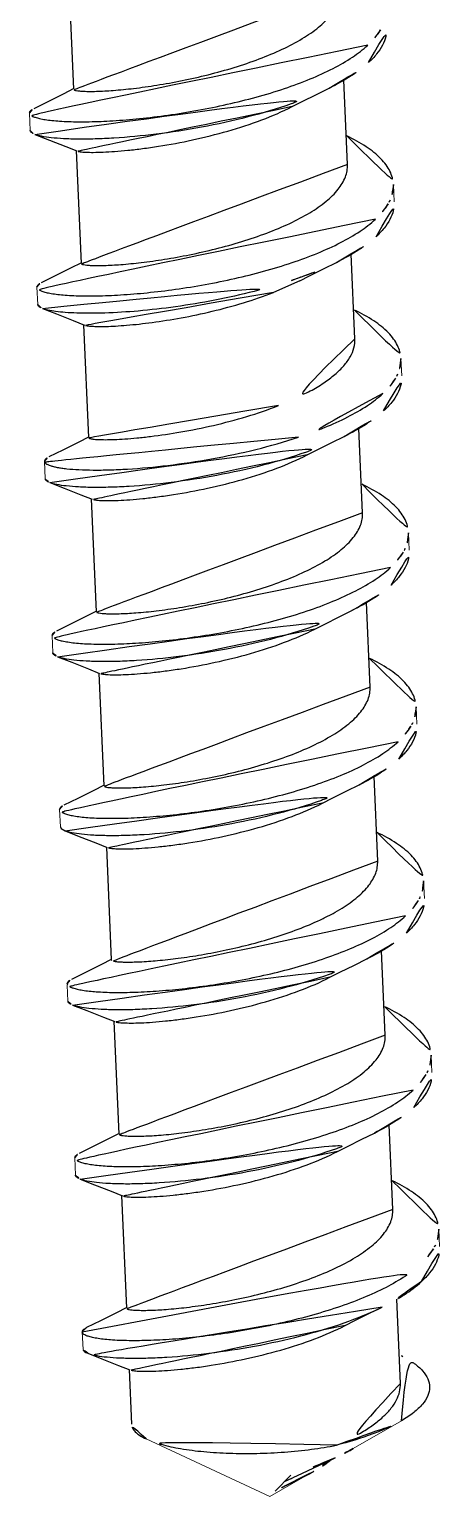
# Model space of a CAD drawing. Extents: x 16296660632 to 16296679688, y -37409620961 to -37409616551.
# Drawn here: x 16296678888.06 to 16296678892.61, y -37409618189.96 to -37409618173.69 of the extents above; entities that cross this region are included whole.
import ezdxf

# ---------------------------------------------------------------- set-up
doc = ezdxf.new("R2010")
doc.units = 0
doc.header["$LTSCALE"] = 10
doc.header["$MEASUREMENT"] = 0
doc.linetypes.add('ACAD_ISO02W100', pattern=[15, 12, -3])
doc.layers.get('0').update_dxf_attribs({"linetype": 'CONTINUOUS'})
doc.layers.add('虚线', color=8, linetype='ACAD_ISO02W100', lineweight=20)

msp = doc.modelspace()

# ---------------------------------------------------------------- linework, layer by layer
at = {"color": 7, "linetype": 'Continuous'}
for p, q in [((16296678888.49065, -37409618173.105522), (16296678888.544979, -37409618174.356003)), ((16296678891.584101, -37409618175.191132), (16296678891.5434, -37409618174.254547)), ((16296678888.46224, -37409618174.991043), (16296678888.584049, -37409618175.040047)), ((16296678888.574539, -37409618175.036217), (16296678888.62887, -37409618176.286697)), ((16296678891.66798, -37409618177.121834), (16296678891.627239, -37409618176.184029)), ((16296678891.054979, -37409618176.478973), (16296678890.76363, -37409618176.608772)), ((16296678888.542431, -37409618176.920258), (16296678888.667931, -37409618176.970734)), ((16296678888.658421, -37409618176.966911), (16296678888.712749, -37409618178.217392)), ((16296678891.751869, -37409618179.052521), (16296678891.71117, -37409618178.115852)), ((16296678888.62631, -37409618178.850952), (16296678888.75182, -37409618178.901428)), ((16296678888.7423, -37409618178.897614), (16296678888.796631, -37409618180.148087)), ((16296678891.835751, -37409618180.983208), (16296678891.795059, -37409618180.046753)), ((16296678888.710199, -37409618180.781647), (16296678888.835699, -37409618180.832123)), ((16296678888.826191, -37409618180.828293), (16296678888.88052, -37409618182.078781)), ((16296678891.91963, -37409618182.913902), (16296678891.87891, -37409618181.976624)), ((16296678888.39986, -37409618182.534882), (16296678888.408291, -37409618182.552643)), ((16296678888.408291, -37409618182.552643), (16296678888.452089, -37409618182.578339)), ((16296678888.794081, -37409618182.712341), (16296678888.91959, -37409618182.762817)), ((16296678888.91007, -37409618182.758987), (16296678888.964399, -37409618184.009468)), ((16296678888.97043, -37409618184.016068), (16296678888.964399, -37409618184.009468)), ((16296678892.003519, -37409618184.844597), (16296678891.96282, -37409618183.907928)), ((16296678888.483789, -37409618184.290268), (16296678888.475361, -37409618184.272507)), ((16296678888.87797, -37409618184.643028), (16296678889.003469, -37409618184.693497)), ((16296678888.993959, -37409618184.689682), (16296678889.04829, -37409618185.940163)), ((16296678892.0874, -37409618186.775291), (16296678892.046721, -37409618185.838837)), ((16296678888.961849, -37409618186.573723), (16296678889.087351, -37409618186.624199)), ((16296678889.077841, -37409618186.620377), (16296678889.13217, -37409618187.870857)), ((16296678892.171289, -37409618188.705994), (16296678892.13061, -37409618187.769753)), ((16296678889.04574, -37409618188.504417), (16296678889.17124, -37409618188.554893)), ((16296678889.16173, -37409618188.551071), (16296678889.18796, -37409618189.154846)), ((16296678891.27384, -37409618189.611076), (16296678891.44664, -37409618189.530693)), ((16296678890.989599, -37409618189.745178), (16296678891.07865, -37409618189.702698)), ((16296678891.07865, -37409618189.702698), (16296678891.27384, -37409618189.611076)), ((16296678891.211559, -37409618189.678757), (16296678891.204321, -37409618189.682922)), ((16296678890.782181, -37409618189.900772), (16296678890.956671, -37409618189.722687)), ((16296678890.96372, -37409618189.757683), (16296678890.882271, -37409618189.797318)), ((16296678890.96372, -37409618189.757683), (16296678890.989599, -37409618189.745178))]:
    msp.add_line(p, q, dxfattribs=at)
for points in [[(16296678888.54314, -37409618174.352371), (16296678888.436899, -37409618174.40625), (16296678888.259371, -37409618174.494858), (16296678888.1042, -37409618174.571228)], [(16296678890.97109, -37409618174.548286), (16296678891.080391, -37409618174.492882), (16296678891.24188, -37409618174.412323), (16296678891.38047, -37409618174.344139)], [(16296678888.116529, -37409618174.85556), (16296678888.279921, -37409618174.919029), (16296678888.46224, -37409618174.991043)], [(16296678888.62702, -37409618176.283073), (16296678888.520781, -37409618176.336937), (16296678888.34326, -37409618176.425552), (16296678888.18808, -37409618176.501923)], [(16296678891.054979, -37409618176.478973), (16296678891.16427, -37409618176.423576), (16296678891.325769, -37409618176.343018), (16296678891.46435, -37409618176.274834)], [(16296678888.200439, -37409618176.786263), (16296678888.357969, -37409618176.847443), (16296678888.542431, -37409618176.920258)], [(16296678888.710911, -37409618178.21376), (16296678888.60466, -37409618178.267639), (16296678888.427139, -37409618178.356247), (16296678888.271971, -37409618178.43261)], [(16296678891.138861, -37409618178.409668), (16296678891.248159, -37409618178.354263), (16296678891.409651, -37409618178.273712), (16296678891.548241, -37409618178.205521)], [(16296678888.284321, -37409618178.716957), (16296678888.441851, -37409618178.778137), (16296678888.62631, -37409618178.850952)], [(16296678888.79479, -37409618180.144447), (16296678888.688551, -37409618180.198334), (16296678888.51103, -37409618180.286926), (16296678888.35585, -37409618180.363297)], [(16296678891.22275, -37409618180.340363), (16296678891.332041, -37409618180.284958), (16296678891.49354, -37409618180.204407), (16296678891.63212, -37409618180.136223)], [(16296678888.36821, -37409618180.647636), (16296678888.52574, -37409618180.708832), (16296678888.710199, -37409618180.781647)], [(16296678891.306629, -37409618182.271057), (16296678891.41593, -37409618182.215652), (16296678891.577419, -37409618182.135094), (16296678891.716009, -37409618182.06691)], [(16296678888.878679, -37409618182.07515), (16296678888.77243, -37409618182.129028), (16296678888.59491, -37409618182.217628), (16296678888.439739, -37409618182.293999)], [(16296678888.452089, -37409618182.578339), (16296678888.609619, -37409618182.639519), (16296678888.794081, -37409618182.712341)], [(16296678888.962561, -37409618184.005836), (16296678888.856319, -37409618184.059723), (16296678888.678801, -37409618184.148323), (16296678888.523621, -37409618184.224693)], [(16296678891.39052, -37409618184.201752), (16296678891.499809, -37409618184.146347), (16296678891.661301, -37409618184.065788), (16296678891.799891, -37409618183.997597)], [(16296678888.53598, -37409618184.509033), (16296678888.693501, -37409618184.570213), (16296678888.87797, -37409618184.643028)], [(16296678889.04645, -37409618185.936531), (16296678888.940201, -37409618185.99041), (16296678888.76268, -37409618186.079018), (16296678888.60751, -37409618186.155388)], [(16296678891.4744, -37409618186.132446), (16296678891.5837, -37409618186.077042), (16296678891.74519, -37409618185.996483), (16296678891.88378, -37409618185.928299)], [(16296678888.61986, -37409618186.439728), (16296678888.77739, -37409618186.500908), (16296678888.961849, -37409618186.573723)], [(16296678889.130329, -37409618187.867233), (16296678889.02409, -37409618187.921097), (16296678888.846569, -37409618188.009712), (16296678888.691389, -37409618188.086082)], [(16296678891.558281, -37409618188.063133), (16296678891.66758, -37409618188.007736), (16296678891.829069, -37409618187.927177), (16296678891.967661, -37409618187.858994)], [(16296678888.703739, -37409618188.370422), (16296678888.861271, -37409618188.431602), (16296678889.04574, -37409618188.504417)]]:
    msp.add_lwpolyline(points, dxfattribs=at)
msp.add_arc((16296678891.25102, -37409618190.31295), 2.130513, 63.614215, 64.7460272, dxfattribs=at)
for points, knots in [([(16296678891.50021, -37409618173.260437), (16296678891.5012, -37409618173.283234), (16296678891.498171, -37409618173.330048), (16296678891.47146, -37409618173.426163), (16296678891.39694, -37409618173.546562), (16296678891.25979, -37409618173.678322), (16296678891.077221, -37409618173.803093), (16296678890.855391, -37409618173.918999), (16296678890.60227, -37409618174.024261), (16296678890.327299, -37409618174.117126), (16296678890.040911, -37409618174.196297), (16296678889.754089, -37409618174.260986), (16296678889.477871, -37409618174.310982), (16296678889.22291, -37409618174.346657), (16296678888.99906, -37409618174.368927), (16296678888.83596, -37409618174.378258), (16296678888.727489, -37409618174.379822), (16296678888.66464, -37409618174.378708), (16296678888.61483, -37409618174.37558), (16296678888.58214, -37409618174.37162), (16296678888.56255, -37409618174.367119), (16296678888.552641, -37409618174.363808), (16296678888.545151, -37409618174.359512), (16296678888.544991, -37409618174.356003)], [0, 0, 0, 0, 0.020473379, 0.041728798, 0.088965914, 0.145235111, 0.211407373, 0.286735407, 0.369456346, 0.45715445, 0.547003048, 0.635953711, 0.72089852, 0.798816075, 0.866904958, 0.922705167, 0.945348959, 0.964216136, 0.979137713, 0.990017197, 0.993933035, 0.996848199, 1, 1, 1, 1]), ([(16296678891.81823, -37409618174.060173), (16296678891.850361, -37409618174.030502), (16296678891.907631, -37409618173.970703), (16296678891.973761, -37409618173.873047), (16296678892.01298, -37409618173.773468), (16296678892.020029, -37409618173.705498), (16296678892.0186, -37409618173.672997)], [0, 0, 0, 0, 0.292041526, 0.550741374, 0.78281625, 1, 1, 1, 1]), ([(16296678891.9515, -37409618173.696564), (16296678891.9429, -37409618173.711311), (16296678891.902531, -37409618173.773514), (16296678891.8517, -37409618173.828438), (16296678891.809839, -37409618173.867104)], [0, 0, 0, 0, 0.230554103, 1, 1, 1, 1]), ([(16296678891.809839, -37409618173.867104), (16296678891.75721, -37409618173.915733), (16296678891.633301, -37409618174.009422), (16296678891.41803, -37409618174.132736), (16296678891.1649, -37409618174.24762), (16296678890.77606, -37409618174.390793), (16296678890.249689, -37409618174.53273), (16296678889.709471, -37409618174.630302), (16296678889.28507, -37409618174.68187), (16296678888.99334, -37409618174.706001), (16296678888.730749, -37409618174.717079), (16296678888.533541, -37409618174.716454), (16296678888.395941, -37409618174.709793), (16296678888.309481, -37409618174.702621), (16296678888.23497, -37409618174.693199), (16296678888.17334, -37409618174.682091), (16296678888.123699, -37409618174.668762), (16296678888.084181, -37409618174.653717), (16296678888.05662, -37409618174.633781), (16296678888.05595, -37409618174.61908)], [0, 0, 0, 0, 0.054597863, 0.117772364, 0.188714815, 0.266126351, 0.433268236, 0.603274144, 0.683953964, 0.758925557, 0.826238258, 0.884142891, 0.909099898, 0.931175109, 0.95025002, 0.966227437, 0.979060216, 0.988785799, 1, 1, 1, 1]), ([(16296678891.38047, -37409618174.344139), (16296678891.46497, -37409618174.30278), (16296678891.6182, -37409618174.218887), (16296678891.75926, -37409618174.114662), (16296678891.81823, -37409618174.060173)], [0, 0, 0, 0, 0.539521217, 1, 1, 1, 1]), ([(16296678888.116541, -37409618174.85556), (16296678888.140751, -37409618174.864899), (16296678888.20108, -37409618174.879913), (16296678888.30727, -37409618174.895363), (16296678888.442739, -37409618174.905807), (16296678888.605141, -37409618174.910347), (16296678888.79184, -37409618174.908119), (16296678889.08025, -37409618174.894699), (16296678889.475639, -37409618174.857033), (16296678889.971821, -37409618174.780487), (16296678890.47353, -37409618174.670753), (16296678890.947371, -37409618174.530121), (16296678891.244419, -37409618174.410728), (16296678891.38047, -37409618174.344139)], [0, 0, 0, 0, 0.023274835, 0.055459237, 0.096230148, 0.145031457, 0.201128559, 0.263646902, 0.403927526, 0.557104088, 0.713663413, 0.864151134, 1, 1, 1, 1]), ([(16296678888.05595, -37409618174.61908), (16296678888.055759, -37409618174.615059), (16296678888.05813, -37409618174.605911), (16296678888.06815, -37409618174.593781), (16296678888.0839, -37409618174.581871), (16296678888.09683, -37409618174.574829), (16296678888.1042, -37409618174.571228)], [0, 0, 0, 0, 0.169903477, 0.38015767, 0.653504715, 1, 1, 1, 1]), ([(16296678890.97109, -37409618174.548279), (16296678890.86212, -37409618174.603951), (16296678890.62731, -37409618174.7043), (16296678890.256689, -37409618174.824471), (16296678889.872761, -37409618174.919762), (16296678889.555849, -37409618174.978958), (16296678889.31599, -37409618175.01355), (16296678889.153919, -37409618175.032478), (16296678889.00771, -37409618175.045486), (16296678888.879919, -37409618175.053062), (16296678888.772779, -37409618175.055847), (16296678888.688231, -37409618175.054443), (16296678888.632521, -37409618175.050453), (16296678888.60051, -37409618175.045082), (16296678888.58873, -37409618175.041939), (16296678888.584061, -37409618175.040039)], [0, 0, 0, 0, 0.149149321, 0.310484672, 0.474509807, 0.630988682, 0.703233264, 0.769884543, 0.829849333, 0.882139273, 0.925907836, 0.960437192, 0.985216736, 0.99385246, 1, 1, 1, 1]), ([(16296678888.064341, -37409618174.812134), (16296678888.06452, -37409618174.816139), (16296678888.06769, -37409618174.825043), (16296678888.078699, -37409618174.836243), (16296678888.095409, -37409618174.846733), (16296678888.108891, -37409618174.852608), (16296678888.116541, -37409618174.85556)], [0, 0, 0, 0, 0.170000844, 0.380271754, 0.653548251, 1, 1, 1, 1]), ([(16296678891.57814, -37409618174.873749), (16296678891.65246, -37409618174.909073), (16296678891.785971, -37409618174.981613), (16296678891.930189, -37409618175.09449), (16296678892.01309, -37409618175.191116), (16296678892.057079, -37409618175.262444), (16296678892.085171, -37409618175.335709), (16296678892.09301, -37409618175.385963), (16296678892.094101, -37409618175.410629)], [0, 0, 0, 0, 0.316990066, 0.583646465, 0.699612004, 0.805856751, 0.904870208, 1, 1, 1, 1]), ([(16296678891.584089, -37409618175.191132), (16296678891.58507, -37409618175.213928), (16296678891.582069, -37409618175.260742), (16296678891.55534, -37409618175.356842), (16296678891.480841, -37409618175.477257), (16296678891.343679, -37409618175.609016), (16296678891.16111, -37409618175.733788), (16296678890.93927, -37409618175.849693), (16296678890.68615, -37409618175.954964), (16296678890.41118, -37409618176.047813), (16296678890.1248, -37409618176.126991), (16296678889.83798, -37409618176.191681), (16296678889.56175, -37409618176.241676), (16296678889.306789, -37409618176.277359), (16296678889.082939, -37409618176.299629), (16296678888.91984, -37409618176.308937), (16296678888.81138, -37409618176.310516), (16296678888.74852, -37409618176.309387), (16296678888.698721, -37409618176.306267), (16296678888.666031, -37409618176.302322), (16296678888.646429, -37409618176.297813), (16296678888.63653, -37409618176.294502), (16296678888.629021, -37409618176.290207), (16296678888.62887, -37409618176.286697)], [0, 0, 0, 0, 0.020473109, 0.041728852, 0.088964898, 0.145233819, 0.211407294, 0.286736722, 0.36945788, 0.457155013, 0.547002835, 0.63595387, 0.720899785, 0.798817581, 0.86690496, 0.922702885, 0.945351231, 0.964212898, 0.979139644, 0.990015343, 0.993929586, 0.996847636, 1, 1, 1, 1]), ([(16296678892.094101, -37409618175.410629), (16296678892.09539, -37409618175.440002), (16296678892.08997, -37409618175.500999), (16296678892.069759, -37409618175.558617), (16296678892.05662, -37409618175.586769)], [0, 0, 0, 0, 0.486192478, 1, 1, 1, 1]), ([(16296678891.902121, -37409618175.990868), (16296678891.934231, -37409618175.961212), (16296678891.99148, -37409618175.901443), (16296678892.05759, -37409618175.803841), (16296678892.096821, -37409618175.704323), (16296678892.103901, -37409618175.636383), (16296678892.102489, -37409618175.603897)], [0, 0, 0, 0, 0.292048077, 0.550747257, 0.782820688, 1, 1, 1, 1]), ([(16296678892.036421, -37409618175.625458), (16296678892.027809, -37409618175.640373), (16296678891.987261, -37409618175.703278), (16296678891.935989, -37409618175.758774), (16296678891.89373, -37409618175.797798)], [0, 0, 0, 0, 0.230375107, 1, 1, 1, 1]), ([(16296678892.05662, -37409618175.586769), (16296678892.055111, -37409618175.590012), (16296678892.048809, -37409618175.603127), (16296678892.04191, -37409618175.615959), (16296678892.036421, -37409618175.625458)], [0, 0, 0, 0, 0.245966155, 1, 1, 1, 1]), ([(16296678891.89373, -37409618175.797798), (16296678891.841089, -37409618175.846428), (16296678891.717159, -37409618175.940132), (16296678891.501869, -37409618176.063454), (16296678891.248699, -37409618176.178337), (16296678890.859819, -37409618176.321533), (16296678890.33341, -37409618176.463463), (16296678889.793171, -37409618176.561028), (16296678889.368759, -37409618176.612579), (16296678889.07703, -37409618176.636711), (16296678888.814461, -37409618176.647774), (16296678888.617279, -37409618176.647148), (16296678888.4797, -37409618176.64048), (16296678888.393259, -37409618176.633308), (16296678888.318769, -37409618176.623878), (16296678888.25716, -37409618176.61277), (16296678888.207529, -37409618176.599426), (16296678888.16803, -37409618176.584396), (16296678888.14049, -37409618176.564453), (16296678888.13983, -37409618176.549744)], [0, 0, 0, 0, 0.054600543, 0.117783657, 0.188737132, 0.266159541, 0.433309613, 0.60331789, 0.684002339, 0.758972711, 0.826278771, 0.884173677, 0.909125167, 0.931195935, 0.950266523, 0.966240412, 0.979069487, 0.988791659, 1, 1, 1, 1]), ([(16296678891.46435, -37409618176.274834), (16296678891.54884, -37409618176.233482), (16296678891.70208, -37409618176.149597), (16296678891.84313, -37409618176.045357), (16296678891.902121, -37409618175.990868)], [0, 0, 0, 0, 0.53945091, 1, 1, 1, 1]), ([(16296678890.9643, -37409618176.475693), (16296678891.009251, -37409618176.460716), (16296678891.17894, -37409618176.401627), (16296678891.345501, -37409618176.333), (16296678891.46435, -37409618176.274834)], [0, 0, 0, 0, 0.263643768, 1, 1, 1, 1]), ([(16296678888.13983, -37409618176.549744), (16296678888.13965, -37409618176.545731), (16296678888.142031, -37409618176.536583), (16296678888.15204, -37409618176.52446), (16296678888.167789, -37409618176.512558), (16296678888.180719, -37409618176.505524), (16296678888.18808, -37409618176.501923)], [0, 0, 0, 0, 0.169915353, 0.380200073, 0.6535533, 1, 1, 1, 1]), ([(16296678888.200439, -37409618176.786263), (16296678888.22053, -37409618176.794006), (16296678888.269329, -37409618176.807068), (16296678888.354349, -37409618176.821289), (16296678888.461109, -37409618176.832062), (16296678888.64287, -37409618176.841591), (16296678888.913139, -37409618176.83963), (16296678889.278721, -37409618176.816483), (16296678889.68609, -37409618176.76976), (16296678890.115311, -37409618176.698448), (16296678890.54545, -37409618176.602768), (16296678890.82744, -37409618176.521271), (16296678890.9643, -37409618176.475693)], [0, 0, 0, 0, 0.023014529, 0.053783274, 0.092115092, 0.13766088, 0.248319327, 0.380822512, 0.529134388, 0.68649583, 0.845784146, 1, 1, 1, 1]), ([(16296678890.76363, -37409618176.608772), (16296678890.65481, -37409618176.651314), (16296678890.430281, -37409618176.727913), (16296678890.08777, -37409618176.819939), (16296678889.748421, -37409618176.891243), (16296678889.431, -37409618176.941727), (16296678889.18807, -37409618176.968788), (16296678889.01791, -37409618176.980911), (16296678888.912781, -37409618176.985428), (16296678888.82476, -37409618176.986359), (16296678888.7551, -37409618176.984169), (16296678888.70895, -37409618176.980133), (16296678888.68207, -37409618176.975212), (16296678888.67201, -37409618176.972389), (16296678888.66794, -37409618176.970734)], [0, 0, 0, 0, 0.163619595, 0.331822259, 0.496383853, 0.648977094, 0.781754885, 0.838514165, 0.887839372, 0.92908934, 0.961746733, 0.985430199, 0.993851252, 1, 1, 1, 1]), ([(16296678888.14822, -37409618176.742844), (16296678888.148411, -37409618176.746857), (16296678888.15159, -37409618176.755753), (16296678888.162609, -37409618176.766953), (16296678888.179319, -37409618176.777443), (16296678888.192801, -37409618176.78331), (16296678888.200439, -37409618176.786263)], [0, 0, 0, 0, 0.169972294, 0.380251106, 0.653586153, 1, 1, 1, 1]), ([(16296678891.660999, -37409618176.803963), (16296678891.735479, -37409618176.83931), (16296678891.86928, -37409618176.911903), (16296678892.01383, -37409618177.02494), (16296678892.096901, -37409618177.121696), (16296678892.14097, -37409618177.19313), (16296678892.1691, -37409618177.266502), (16296678892.17691, -37409618177.316833), (16296678892.17799, -37409618177.34153)], [0, 0, 0, 0, 0.317069623, 0.583760876, 0.699715129, 0.805931528, 0.904908301, 1, 1, 1, 1]), ([(16296678891.66798, -37409618177.121834), (16296678891.66943, -37409618177.155251), (16296678891.661169, -37409618177.225571), (16296678891.61701, -37409618177.327728), (16296678891.5436, -37409618177.427231), (16296678891.44302, -37409618177.523659), (16296678891.31731, -37409618177.616608), (16296678891.11121, -37409618177.739616), (16296678890.939171, -37409618177.816406), (16296678890.818159, -37409618177.863724)], [0, 0, 0, 0, 0.084468713, 0.175528037, 0.278039555, 0.394648873, 0.526115147, 0.671938529, 1, 1, 1, 1]), ([(16296678892.17799, -37409618177.34153), (16296678892.179251, -37409618177.370697), (16296678892.173901, -37409618177.431236), (16296678892.15395, -37409618177.488472), (16296678892.14098, -37409618177.516441)], [0, 0, 0, 0, 0.486351794, 1, 1, 1, 1]), ([(16296678891.986, -37409618177.921562), (16296678892.018129, -37409618177.891876), (16296678892.075411, -37409618177.832077), (16296678892.141541, -37409618177.734421), (16296678892.180759, -37409618177.634827), (16296678892.187799, -37409618177.566849), (16296678892.186371, -37409618177.534363)], [0, 0, 0, 0, 0.292051707, 0.550748806, 0.782818398, 1, 1, 1, 1]), ([(16296678892.11867, -37409618177.55896), (16296678892.110081, -37409618177.573624), (16296678892.06982, -37409618177.635422), (16296678892.019251, -37409618177.690033), (16296678891.977619, -37409618177.728493)], [0, 0, 0, 0, 0.230654947, 1, 1, 1, 1]), ([(16296678892.14098, -37409618177.516441), (16296678892.13933, -37409618177.520012), (16296678892.13241, -37409618177.534447), (16296678892.124781, -37409618177.548538), (16296678892.11867, -37409618177.55896)], [0, 0, 0, 0, 0.245565464, 1, 1, 1, 1]), ([(16296678891.977619, -37409618177.728493), (16296678891.92432, -37409618177.777733), (16296678891.798679, -37409618177.872513), (16296678891.58024, -37409618177.99704), (16296678891.323259, -37409618178.112923), (16296678891.137581, -37409618178.180748), (16296678891.039801, -37409618178.21331)], [0, 0, 0, 0, 0.204888905, 0.442210902, 0.708951981, 1, 1, 1, 1]), ([(16296678890.818159, -37409618177.863724), (16296678890.70274, -37409618177.908836), (16296678890.46455, -37409618177.989418), (16296678890.10203, -37409618178.084709), (16296678889.745609, -37409618178.156769), (16296678889.46208, -37409618178.199097), (16296678889.255039, -37409618178.221764), (16296678889.120489, -37409618178.232887), (16296678889.002729, -37409618178.239273), (16296678888.90366, -37409618178.24144), (16296678888.82465, -37409618178.239967), (16296678888.7673, -37409618178.235741), (16296678888.73274, -37409618178.229759), (16296678888.716881, -37409618178.223701), (16296678888.712839, -37409618178.219292), (16296678888.712761, -37409618178.217392)], [0, 0, 0, 0, 0.172480272, 0.34952702, 0.521413894, 0.678347525, 0.748337476, 0.811271997, 0.866244616, 0.912441095, 0.949215814, 0.976059777, 0.99272841, 0.997353392, 1, 1, 1, 1]), ([(16296678891.548241, -37409618178.205521), (16296678891.63273, -37409618178.164169), (16296678891.785971, -37409618178.080276), (16296678891.927019, -37409618177.976051), (16296678891.986, -37409618177.921562)], [0, 0, 0, 0, 0.539499968, 1, 1, 1, 1]), ([(16296678891.039801, -37409618178.21331), (16296678890.885139, -37409618178.264816), (16296678890.56632, -37409618178.355217), (16296678890.08215, -37409618178.457329), (16296678889.605989, -37409618178.528549), (16296678889.227249, -37409618178.563698), (16296678888.95064, -37409618178.576363), (16296678888.770639, -37409618178.578621), (16296678888.613001, -37409618178.57457), (16296678888.496849, -37409618178.566208), (16296678888.41708, -37409618178.55645), (16296678888.36747, -37409618178.548393), (16296678888.32502, -37409618178.539337), (16296678888.28986, -37409618178.529388), (16296678888.26203, -37409618178.518692), (16296678888.24155, -37409618178.507278), (16296678888.22798, -37409618178.495064), (16296678888.223921, -37409618178.484962), (16296678888.223721, -37409618178.480469)], [0, 0, 0, 0, 0.169969886, 0.345127085, 0.515660394, 0.671738197, 0.74149642, 0.804356511, 0.859406159, 0.905882318, 0.925710051, 0.943188311, 0.958273757, 0.970953616, 0.981258983, 0.989287038, 0.995306043, 1, 1, 1, 1]), ([(16296678888.28433, -37409618178.716957), (16296678888.30854, -37409618178.726303), (16296678888.368879, -37409618178.74131), (16296678888.47509, -37409618178.756752), (16296678888.610571, -37409618178.767197), (16296678888.77298, -37409618178.771729), (16296678888.9597, -37409618178.769501), (16296678889.24811, -37409618178.756073), (16296678889.643499, -37409618178.718407), (16296678890.13966, -37409618178.641861), (16296678890.64135, -37409618178.532112), (16296678891.115179, -37409618178.391502), (16296678891.412201, -37409618178.27211), (16296678891.548241, -37409618178.205521)], [0, 0, 0, 0, 0.023277942, 0.0554649, 0.096239823, 0.145048108, 0.201149802, 0.263671785, 0.403950559, 0.557120703, 0.713681163, 0.864163486, 1, 1, 1, 1]), ([(16296678888.223721, -37409618178.480469), (16296678888.22353, -37409618178.476448), (16296678888.225901, -37409618178.4673), (16296678888.23591, -37409618178.455162), (16296678888.251671, -37409618178.44326), (16296678888.264601, -37409618178.436218), (16296678888.271971, -37409618178.43261)], [0, 0, 0, 0, 0.169906992, 0.380145026, 0.653498445, 1, 1, 1, 1]), ([(16296678891.138849, -37409618178.409668), (16296678891.02989, -37409618178.46534), (16296678890.79508, -37409618178.565689), (16296678890.42445, -37409618178.68586), (16296678890.04052, -37409618178.781151), (16296678889.72361, -37409618178.84034), (16296678889.48374, -37409618178.874939), (16296678889.32168, -37409618178.893867), (16296678889.175461, -37409618178.906883), (16296678889.04767, -37409618178.914436), (16296678888.94054, -37409618178.917236), (16296678888.855989, -37409618178.915833), (16296678888.80028, -37409618178.911842), (16296678888.76828, -37409618178.906464), (16296678888.756491, -37409618178.90332), (16296678888.75182, -37409618178.901428)], [0, 0, 0, 0, 0.149150169, 0.310486837, 0.474513135, 0.630992301, 0.703238111, 0.769888065, 0.829853885, 0.882142426, 0.925910121, 0.960439367, 0.985215964, 0.993851966, 1, 1, 1, 1]), ([(16296678888.232109, -37409618178.673538), (16296678888.23229, -37409618178.677551), (16296678888.235479, -37409618178.68644), (16296678888.24649, -37409618178.697647), (16296678888.263201, -37409618178.70813), (16296678888.27668, -37409618178.713997), (16296678888.28433, -37409618178.716957)], [0, 0, 0, 0, 0.170001417, 0.38031259, 0.653588561, 1, 1, 1, 1]), ([(16296678891.745939, -37409618178.735153), (16296678891.82025, -37409618178.770477), (16296678891.953751, -37409618178.843002), (16296678892.097969, -37409618178.955887), (16296678892.180849, -37409618179.052513), (16296678892.22484, -37409618179.12381), (16296678892.252939, -37409618179.197067), (16296678892.260771, -37409618179.247307), (16296678892.26186, -37409618179.27198)], [0, 0, 0, 0, 0.317000232, 0.583666773, 0.699629161, 0.805867642, 0.904875914, 1, 1, 1, 1]), ([(16296678891.75185, -37409618179.052521), (16296678891.75285, -37409618179.07531), (16296678891.74984, -37409618179.122131), (16296678891.723101, -37409618179.218231), (16296678891.648609, -37409618179.338654), (16296678891.51145, -37409618179.470398), (16296678891.32888, -37409618179.595177), (16296678891.10704, -37409618179.711067), (16296678890.85392, -37409618179.816338), (16296678890.578951, -37409618179.909203), (16296678890.29257, -37409618179.988373), (16296678890.005751, -37409618180.05307), (16296678889.729521, -37409618180.103073), (16296678889.47456, -37409618180.138741), (16296678889.25071, -37409618180.161018), (16296678889.08761, -37409618180.170326), (16296678888.979151, -37409618180.171913), (16296678888.91629, -37409618180.170776), (16296678888.866489, -37409618180.167664), (16296678888.833799, -37409618180.163696), (16296678888.814199, -37409618180.159187), (16296678888.8043, -37409618180.155891), (16296678888.796789, -37409618180.151604), (16296678888.79664, -37409618180.148087)], [0, 0, 0, 0, 0.020473002, 0.041729138, 0.088965208, 0.145233793, 0.211406747, 0.286736229, 0.369457741, 0.457155141, 0.54700295, 0.635953768, 0.720899608, 0.798817914, 0.866905807, 0.922703783, 0.945350945, 0.964213393, 0.979140238, 0.990015267, 0.993930377, 0.996848763, 1, 1, 1, 1]), ([(16296678892.26186, -37409618179.27198), (16296678892.263161, -37409618179.301277), (16296678892.25778, -37409618179.362106), (16296678892.23769, -37409618179.419579), (16296678892.224621, -37409618179.44767)], [0, 0, 0, 0, 0.486262534, 1, 1, 1, 1]), ([(16296678892.224621, -37409618179.44767), (16296678892.22304, -37409618179.451057), (16296678892.216471, -37409618179.464737), (16296678892.209261, -37409618179.478127), (16296678892.203501, -37409618179.488029)], [0, 0, 0, 0, 0.245792502, 1, 1, 1, 1]), ([(16296678892.069889, -37409618179.852257), (16296678892.102011, -37409618179.822594), (16296678892.159281, -37409618179.762787), (16296678892.22541, -37409618179.665154), (16296678892.264629, -37409618179.565567), (16296678892.271681, -37409618179.497597), (16296678892.27025, -37409618179.465118)], [0, 0, 0, 0, 0.292042019, 0.550739331, 0.782814934, 1, 1, 1, 1]), ([(16296678892.203501, -37409618179.488029), (16296678892.194901, -37409618179.502831), (16296678892.15447, -37409618179.565277), (16296678892.103491, -37409618179.620392), (16296678892.061501, -37409618179.659187)], [0, 0, 0, 0, 0.230493294, 1, 1, 1, 1]), ([(16296678892.061501, -37409618179.659187), (16296678892.00886, -37409618179.707809), (16296678891.884951, -37409618179.801514), (16296678891.669689, -37409618179.924812), (16296678891.41655, -37409618180.039703), (16296678891.0277, -37409618180.182869), (16296678890.501329, -37409618180.324806), (16296678889.961109, -37409618180.422394), (16296678889.536711, -37409618180.473953), (16296678889.24498, -37409618180.498093), (16296678888.982389, -37409618180.509163), (16296678888.785191, -37409618180.508537), (16296678888.647591, -37409618180.501877), (16296678888.561131, -37409618180.494713), (16296678888.486629, -37409618180.485283), (16296678888.424999, -37409618180.474167), (16296678888.37536, -37409618180.460838), (16296678888.33584, -37409618180.445808), (16296678888.308281, -37409618180.425873), (16296678888.3076, -37409618180.411163)], [0, 0, 0, 0, 0.054597986, 0.117772217, 0.188715866, 0.266129497, 0.433272362, 0.603276075, 0.683956074, 0.75892818, 0.826240366, 0.884144047, 0.90910043, 0.931175064, 0.950249452, 0.966226519, 0.979059587, 0.988785469, 1, 1, 1, 1]), ([(16296678891.63212, -37409618180.136223), (16296678891.716619, -37409618180.094856), (16296678891.86986, -37409618180.010971), (16296678892.01091, -37409618179.906738), (16296678892.069889, -37409618179.852257)], [0, 0, 0, 0, 0.539524449, 1, 1, 1, 1]), ([(16296678888.36821, -37409618180.647636), (16296678888.392429, -37409618180.65699), (16296678888.45277, -37409618180.671997), (16296678888.558969, -37409618180.687447), (16296678888.694441, -37409618180.697891), (16296678888.85684, -37409618180.702423), (16296678889.043539, -37409618180.700203), (16296678889.33194, -37409618180.686783), (16296678889.727329, -37409618180.649109), (16296678890.223499, -37409618180.572563), (16296678890.725201, -37409618180.462822), (16296678891.19903, -37409618180.322197), (16296678891.496071, -37409618180.202797), (16296678891.63212, -37409618180.136223)], [0, 0, 0, 0, 0.023277451, 0.055464633, 0.09623774, 0.14503984, 0.201136904, 0.263654313, 0.403933677, 0.557110773, 0.713667872, 0.864152084, 1, 1, 1, 1]), ([(16296678888.3076, -37409618180.411163), (16296678888.307421, -37409618180.407143), (16296678888.30979, -37409618180.397987), (16296678888.319799, -37409618180.385857), (16296678888.33555, -37409618180.373947), (16296678888.34848, -37409618180.366913), (16296678888.35585, -37409618180.363297)], [0, 0, 0, 0, 0.16990336, 0.380157728, 0.653503805, 1, 1, 1, 1]), ([(16296678891.22275, -37409618180.340363), (16296678891.113779, -37409618180.396027), (16296678890.878969, -37409618180.496384), (16296678890.508341, -37409618180.616547), (16296678890.124399, -37409618180.711853), (16296678889.807501, -37409618180.771027), (16296678889.567631, -37409618180.805634), (16296678889.40556, -37409618180.824562), (16296678889.25934, -37409618180.83757), (16296678889.131559, -37409618180.845154), (16296678889.02442, -37409618180.847923), (16296678888.939871, -37409618180.846527), (16296678888.884159, -37409618180.842529), (16296678888.85216, -37409618180.837173), (16296678888.84038, -37409618180.834007), (16296678888.835711, -37409618180.832123)], [0, 0, 0, 0, 0.149151547, 0.310488778, 0.474514623, 0.630994236, 0.703239379, 0.769892041, 0.82985295, 0.88214777, 0.925908982, 0.960442813, 0.985217861, 0.993857596, 1, 1, 1, 1]), ([(16296678888.31599, -37409618180.604187), (16296678888.31617, -37409618180.608208), (16296678888.31934, -37409618180.617104), (16296678888.330351, -37409618180.628319), (16296678888.347071, -37409618180.638817), (16296678888.360559, -37409618180.644691), (16296678888.36821, -37409618180.647636)], [0, 0, 0, 0, 0.169972429, 0.380207642, 0.653495903, 1, 1, 1, 1]), ([(16296678891.82954, -37409618180.66571), (16296678891.903891, -37409618180.701027), (16296678892.03747, -37409618180.773567), (16296678892.18177, -37409618180.886497), (16296678892.264709, -37409618180.983147), (16296678892.308729, -37409618181.054497), (16296678892.33683, -37409618181.127792), (16296678892.34466, -37409618181.178062), (16296678892.345751, -37409618181.202744)], [0, 0, 0, 0, 0.31700398, 0.58366878, 0.699633119, 0.805873057, 0.904878898, 1, 1, 1, 1]), ([(16296678891.835751, -37409618180.983208), (16296678891.83674, -37409618181.005997), (16296678891.8337, -37409618181.052818), (16296678891.807011, -37409618181.148933), (16296678891.732479, -37409618181.269333), (16296678891.595329, -37409618181.401093), (16296678891.41276, -37409618181.525864), (16296678891.190929, -37409618181.641769), (16296678890.937811, -37409618181.747032), (16296678890.66283, -37409618181.839897), (16296678890.37645, -37409618181.919067), (16296678890.08963, -37409618181.983757), (16296678889.81341, -37409618182.033752), (16296678889.558451, -37409618182.069443), (16296678889.3346, -37409618182.091713), (16296678889.171499, -37409618182.101028), (16296678889.06303, -37409618182.1026), (16296678889.00017, -37409618182.101479), (16296678888.950371, -37409618182.098351), (16296678888.917681, -37409618182.094398), (16296678888.89809, -37409618182.08989), (16296678888.88818, -37409618182.086578), (16296678888.88068, -37409618182.082291), (16296678888.88052, -37409618182.078781)], [0, 0, 0, 0, 0.020473564, 0.04172826, 0.088965556, 0.145235416, 0.211408292, 0.286736393, 0.36945677, 0.457154207, 0.547002859, 0.635953903, 0.72089867, 0.798815541, 0.866903441, 0.922703135, 0.9453491, 0.964214973, 0.979136713, 0.990017623, 0.993931108, 0.99684619, 1, 1, 1, 1]), ([(16296678892.345751, -37409618181.202744), (16296678892.34704, -37409618181.232071), (16296678892.34164, -37409618181.292969), (16296678892.321489, -37409618181.350502), (16296678892.30839, -37409618181.378616)], [0, 0, 0, 0, 0.486228803, 1, 1, 1, 1]), ([(16296678892.30839, -37409618181.378616), (16296678892.306829, -37409618181.381958), (16296678892.300341, -37409618181.39547), (16296678892.293221, -37409618181.408684), (16296678892.28754, -37409618181.418457)], [0, 0, 0, 0, 0.245845959, 1, 1, 1, 1]), ([(16296678892.15377, -37409618181.782951), (16296678892.185881, -37409618181.753288), (16296678892.243139, -37409618181.693512), (16296678892.309259, -37409618181.595901), (16296678892.34848, -37409618181.496368), (16296678892.35556, -37409618181.428429), (16296678892.354139, -37409618181.39595)], [0, 0, 0, 0, 0.292052229, 0.550751429, 0.782822512, 1, 1, 1, 1]), ([(16296678892.28754, -37409618181.418457), (16296678892.27894, -37409618181.433281), (16296678892.238489, -37409618181.495827), (16296678892.187441, -37409618181.551033), (16296678892.14538, -37409618181.589882)], [0, 0, 0, 0, 0.23046739, 1, 1, 1, 1]), ([(16296678892.14538, -37409618181.589882), (16296678892.092739, -37409618181.638512), (16296678891.968809, -37409618181.732224), (16296678891.7535, -37409618181.855553), (16296678891.500311, -37409618181.970444), (16296678891.11141, -37409618182.113617), (16296678890.58499, -37409618182.255547), (16296678890.044729, -37409618182.353127), (16296678889.6203, -37409618182.404671), (16296678889.328581, -37409618182.428787), (16296678889.066019, -37409618182.43985), (16296678888.868851, -37409618182.439217), (16296678888.731279, -37409618182.432564), (16296678888.64485, -37409618182.425377), (16296678888.57036, -37409618182.415947), (16296678888.50876, -37409618182.404839), (16296678888.459141, -37409618182.391502), (16296678888.419661, -37409618182.376472), (16296678888.39213, -37409618182.356499), (16296678888.391491, -37409618182.341812)], [0, 0, 0, 0, 0.054603244, 0.117790983, 0.188748185, 0.266174072, 0.433328141, 0.603342662, 0.684027826, 0.758996965, 0.826299971, 0.88419148, 0.909141168, 0.931210114, 0.950278412, 0.96625021, 0.979076455, 0.988795864, 1, 1, 1, 1]), ([(16296678891.716009, -37409618182.06691), (16296678891.800501, -37409618182.025551), (16296678891.953739, -37409618181.941673), (16296678892.09479, -37409618181.837433), (16296678892.15377, -37409618181.782951)], [0, 0, 0, 0, 0.539494874, 1, 1, 1, 1]), ([(16296678888.452101, -37409618182.578339), (16296678888.47632, -37409618182.587692), (16296678888.536671, -37409618182.602692), (16296678888.642879, -37409618182.618149), (16296678888.77836, -37409618182.628578), (16296678888.940769, -37409618182.633118), (16296678889.12748, -37409618182.63089), (16296678889.41588, -37409618182.617447), (16296678889.81127, -37409618182.579803), (16296678890.30744, -37409618182.50325), (16296678890.809139, -37409618182.393494), (16296678891.282949, -37409618182.252876), (16296678891.579969, -37409618182.133492), (16296678891.716009, -37409618182.06691)], [0, 0, 0, 0, 0.023283223, 0.05546621, 0.09624573, 0.145052013, 0.201149906, 0.263670519, 0.403945888, 0.55712444, 0.713687283, 0.864163515, 1, 1, 1, 1]), ([(16296678888.391491, -37409618182.341812), (16296678888.39131, -37409618182.337791), (16296678888.39369, -37409618182.328651), (16296678888.403709, -37409618182.316528), (16296678888.419451, -37409618182.304626), (16296678888.432369, -37409618182.2976), (16296678888.439739, -37409618182.293999)], [0, 0, 0, 0, 0.16992357, 0.38022582, 0.65358107, 1, 1, 1, 1]), ([(16296678891.306629, -37409618182.271057), (16296678891.19766, -37409618182.326729), (16296678890.962851, -37409618182.427078), (16296678890.592239, -37409618182.547241), (16296678890.208309, -37409618182.642532), (16296678889.891411, -37409618182.701721), (16296678889.651541, -37409618182.73632), (16296678889.489479, -37409618182.755249), (16296678889.34326, -37409618182.768257), (16296678889.215469, -37409618182.775833), (16296678889.10833, -37409618182.778633), (16296678889.023781, -37409618182.777222), (16296678888.96806, -37409618182.773216), (16296678888.93605, -37409618182.767853), (16296678888.924259, -37409618182.764709), (16296678888.91959, -37409618182.762817)], [0, 0, 0, 0, 0.149146896, 0.310480309, 0.47450344, 0.630980145, 0.703226469, 0.769875206, 0.829841981, 0.882131615, 0.92589884, 0.960430965, 0.98521186, 0.9938523, 1, 1, 1, 1]), ([(16296678891.912621, -37409618182.596024), (16296678891.987101, -37409618182.631371), (16296678892.120911, -37409618182.703957), (16296678892.265459, -37409618182.816994), (16296678892.348539, -37409618182.913757), (16296678892.392611, -37409618182.985184), (16296678892.42075, -37409618183.058548), (16296678892.42856, -37409618183.108871), (16296678892.42964, -37409618183.133583)], [0, 0, 0, 0, 0.317074859, 0.583767401, 0.69972188, 0.805937477, 0.904912273, 1, 1, 1, 1]), ([(16296678891.919621, -37409618182.913902), (16296678891.920589, -37409618182.936058), (16296678891.91781, -37409618182.981506), (16296678891.892731, -37409618183.074722), (16296678891.82263, -37409618183.191757), (16296678891.69277, -37409618183.320389), (16296678891.55332, -37409618183.418694), (16296678891.42263, -37409618183.494713), (16296678891.272209, -37409618183.571991), (16296678891.06601, -37409618183.660667), (16296678890.80167, -37409618183.753326), (16296678890.524521, -37409618183.833229), (16296678890.244619, -37409618183.899551), (16296678889.972139, -37409618183.951958), (16296678889.71701, -37409618183.990646), (16296678889.48856, -37409618184.01635), (16296678889.318661, -37409618184.028633), (16296678889.202339, -37409618184.032692), (16296678889.131729, -37409618184.033211), (16296678889.07321, -37409618184.031647), (16296678889.02714, -37409618184.028442), (16296678888.994221, -37409618184.023697), (16296678888.97649, -37409618184.019287), (16296678888.97043, -37409618184.016068)], [0, 0, 0, 0, 0.019949674, 0.040622226, 0.086348835, 0.140533423, 0.204107457, 0.239292727, 0.276520643, 0.356191232, 0.440992957, 0.528376955, 0.61556515, 0.699693723, 0.777943317, 0.847660759, 0.90646861, 0.931142014, 0.952365898, 0.969972679, 0.983823942, 0.993829037, 1, 1, 1, 1]), ([(16296678892.42964, -37409618183.133583), (16296678892.43091, -37409618183.16275), (16296678892.42556, -37409618183.223312), (16296678892.405609, -37409618183.280548), (16296678892.39263, -37409618183.308533)], [0, 0, 0, 0, 0.486349005, 1, 1, 1, 1]), ([(16296678892.237659, -37409618183.713654), (16296678892.269779, -37409618183.683968), (16296678892.327061, -37409618183.624168), (16296678892.39319, -37409618183.52652), (16296678892.4324, -37409618183.426933), (16296678892.439461, -37409618183.358963), (16296678892.438021, -37409618183.326469)], [0, 0, 0, 0, 0.292045552, 0.550743366, 0.782816347, 1, 1, 1, 1]), ([(16296678892.37031, -37409618183.351059), (16296678892.361719, -37409618183.365723), (16296678892.32147, -37409618183.427513), (16296678892.270901, -37409618183.482117), (16296678892.229271, -37409618183.520576)], [0, 0, 0, 0, 0.230656596, 1, 1, 1, 1]), ([(16296678892.39263, -37409618183.308533), (16296678892.39098, -37409618183.312103), (16296678892.38406, -37409618183.326538), (16296678892.376419, -37409618183.340637), (16296678892.37031, -37409618183.351059)], [0, 0, 0, 0, 0.245563423, 1, 1, 1, 1]), ([(16296678892.229271, -37409618183.520576), (16296678892.17848, -37409618183.56749), (16296678892.0595, -37409618183.658073), (16296678891.85321, -37409618183.777847), (16296678891.61104, -37409618183.889816), (16296678891.238569, -37409618184.030258), (16296678890.731779, -37409618184.171417), (16296678890.208981, -37409618184.270721), (16296678889.794189, -37409618184.325546), (16296678889.504641, -37409618184.352989), (16296678889.23996, -37409618184.367897), (16296678889.00703, -37409618184.3713), (16296678888.81196, -37409618184.36438), (16296678888.67552, -37409618184.350769), (16296678888.58947, -37409618184.334709), (16296678888.542509, -37409618184.322144), (16296678888.50786, -37409618184.308418), (16296678888.489759, -37409618184.2967), (16296678888.483789, -37409618184.290268)], [0, 0, 0, 0, 0.052925578, 0.113929582, 0.182305603, 0.256900525, 0.41842685, 0.584226952, 0.663827556, 0.73862395, 0.806797547, 0.866691075, 0.916864198, 0.956159758, 0.97147833, 0.983842928, 0.993284766, 1, 1, 1, 1]), ([(16296678891.799891, -37409618183.997597), (16296678891.88439, -37409618183.956253), (16296678892.037621, -37409618183.87236), (16296678892.17868, -37409618183.768127), (16296678892.237659, -37409618183.713654)], [0, 0, 0, 0, 0.539503301, 1, 1, 1, 1]), ([(16296678888.53598, -37409618184.509033), (16296678888.5602, -37409618184.518379), (16296678888.620541, -37409618184.533386), (16296678888.72674, -37409618184.548843), (16296678888.862221, -37409618184.559273), (16296678889.02462, -37409618184.563812), (16296678889.21134, -37409618184.561577), (16296678889.49975, -37409618184.548157), (16296678889.89514, -37409618184.51049), (16296678890.3913, -37409618184.433937), (16296678890.893, -37409618184.324203), (16296678891.366819, -37409618184.183578), (16296678891.663851, -37409618184.064194), (16296678891.799891, -37409618183.997597)], [0, 0, 0, 0, 0.023278161, 0.055464345, 0.096238152, 0.145044978, 0.201145712, 0.263667008, 0.403946744, 0.557117268, 0.713676107, 0.864160027, 1, 1, 1, 1]), ([(16296678888.47538, -37409618184.272507), (16296678888.475201, -37409618184.268494), (16296678888.477591, -37409618184.259354), (16296678888.487591, -37409618184.247223), (16296678888.50334, -37409618184.235329), (16296678888.516251, -37409618184.228287), (16296678888.523621, -37409618184.224693)], [0, 0, 0, 0, 0.170002224, 0.380284964, 0.653627633, 1, 1, 1, 1]), ([(16296678891.390511, -37409618184.201752), (16296678891.281549, -37409618184.257423), (16296678891.04673, -37409618184.357773), (16296678890.676109, -37409618184.477943), (16296678890.29217, -37409618184.573227), (16296678889.97526, -37409618184.632423), (16296678889.73539, -37409618184.667023), (16296678889.57333, -37409618184.685951), (16296678889.427111, -37409618184.698959), (16296678889.29933, -37409618184.706528), (16296678889.19219, -37409618184.709312), (16296678889.107639, -37409618184.707916), (16296678889.051929, -37409618184.703918), (16296678889.01993, -37409618184.698547), (16296678889.00815, -37409618184.695396), (16296678889.003481, -37409618184.693497)], [0, 0, 0, 0, 0.149151641, 0.310488822, 0.474514879, 0.630994891, 0.703239224, 0.769892709, 0.829853406, 0.88214752, 0.925910242, 0.960442242, 0.985219482, 0.993857283, 1, 1, 1, 1]), ([(16296678888.483761, -37409618184.465607), (16296678888.48394, -37409618184.469643), (16296678888.487129, -37409618184.478523), (16296678888.49815, -37409618184.489723), (16296678888.51486, -37409618184.500214), (16296678888.528339, -37409618184.506081), (16296678888.53598, -37409618184.509033)], [0, 0, 0, 0, 0.170000822, 0.380312058, 0.653587015, 1, 1, 1, 1]), ([(16296678891.997829, -37409618184.527344), (16296678892.072109, -37409618184.56266), (16296678892.205549, -37409618184.635178), (16296678892.349701, -37409618184.748047), (16296678892.43255, -37409618184.84465), (16296678892.476521, -37409618184.915947), (16296678892.504601, -37409618184.989189), (16296678892.51243, -37409618185.039429), (16296678892.513519, -37409618185.064087)], [0, 0, 0, 0, 0.316984328, 0.583642202, 0.699605425, 0.805848851, 0.904865104, 1, 1, 1, 1]), ([(16296678892.003519, -37409618184.844597), (16296678892.004499, -37409618184.867393), (16296678892.00148, -37409618184.914207), (16296678891.974779, -37409618185.010307), (16296678891.900261, -37409618185.130722), (16296678891.7631, -37409618185.262482), (16296678891.58053, -37409618185.387253), (16296678891.35869, -37409618185.503151), (16296678891.10557, -37409618185.608421), (16296678890.830601, -37409618185.701286), (16296678890.54422, -37409618185.780457), (16296678890.257401, -37409618185.845154), (16296678889.98118, -37409618185.895142), (16296678889.726219, -37409618185.930817), (16296678889.502371, -37409618185.953087), (16296678889.33927, -37409618185.962418), (16296678889.230801, -37409618185.963989), (16296678889.16794, -37409618185.96286), (16296678889.118139, -37409618185.959732), (16296678889.085449, -37409618185.955788), (16296678889.065861, -37409618185.951271), (16296678889.05596, -37409618185.947968), (16296678889.048441, -37409618185.94368), (16296678889.04829, -37409618185.940163)], [0, 0, 0, 0, 0.020473475, 0.041728158, 0.088964996, 0.145234985, 0.211408388, 0.286736944, 0.369457343, 0.457154365, 0.547002637, 0.635953943, 0.720899135, 0.798815965, 0.866903198, 0.922701915, 0.945350058, 0.964213156, 0.979137274, 0.990016397, 0.993929271, 0.996845638, 1, 1, 1, 1]), ([(16296678892.513519, -37409618185.064087), (16296678892.514811, -37409618185.093407), (16296678892.50942, -37409618185.154297), (16296678892.489281, -37409618185.21183), (16296678892.476179, -37409618185.239937)], [0, 0, 0, 0, 0.486236323, 1, 1, 1, 1]), ([(16296678892.321541, -37409618185.644333), (16296678892.353661, -37409618185.61467), (16296678892.410931, -37409618185.554893), (16296678892.477051, -37409618185.457253), (16296678892.51627, -37409618185.357697), (16296678892.523331, -37409618185.289726), (16296678892.52191, -37409618185.257263)], [0, 0, 0, 0, 0.292043294, 0.550738335, 0.782814433, 1, 1, 1, 1]), ([(16296678892.45541, -37409618185.279671), (16296678892.4468, -37409618185.294518), (16296678892.40633, -37409618185.357132), (16296678892.35524, -37409618185.412376), (16296678892.31315, -37409618185.451263)], [0, 0, 0, 0, 0.230450077, 1, 1, 1, 1]), ([(16296678892.476179, -37409618185.239937), (16296678892.47463, -37409618185.243271), (16296678892.468161, -37409618185.256737), (16296678892.461069, -37409618185.26992), (16296678892.45541, -37409618185.279671)], [0, 0, 0, 0, 0.245857641, 1, 1, 1, 1]), ([(16296678892.31315, -37409618185.451263), (16296678892.260521, -37409618185.499893), (16296678892.1366, -37409618185.593582), (16296678891.921341, -37409618185.716904), (16296678891.6682, -37409618185.831779), (16296678891.279341, -37409618185.97496), (16296678890.75297, -37409618186.116898), (16296678890.212749, -37409618186.21447), (16296678889.788349, -37409618186.266029), (16296678889.49662, -37409618186.290161), (16296678889.23403, -37409618186.301239), (16296678889.03684, -37409618186.300613), (16296678888.89924, -37409618186.293953), (16296678888.81278, -37409618186.286781), (16296678888.738279, -37409618186.277359), (16296678888.676649, -37409618186.266251), (16296678888.62701, -37409618186.252922), (16296678888.5875, -37409618186.237877), (16296678888.559931, -37409618186.217941), (16296678888.559259, -37409618186.203239)], [0, 0, 0, 0, 0.054597982, 0.117772989, 0.188718325, 0.26613377, 0.433277369, 0.603279155, 0.68396037, 0.758932412, 0.826243632, 0.884145924, 0.909101493, 0.931175503, 0.95024938, 0.966226134, 0.979059343, 0.988785389, 1, 1, 1, 1]), ([(16296678891.88378, -37409618185.928299), (16296678891.968269, -37409618185.88694), (16296678892.12151, -37409618185.803047), (16296678892.26256, -37409618185.698822), (16296678892.321541, -37409618185.644333)], [0, 0, 0, 0, 0.539524369, 1, 1, 1, 1]), ([(16296678888.619869, -37409618186.439728), (16296678888.644079, -37409618186.449074), (16296678888.70442, -37409618186.464081), (16296678888.810619, -37409618186.47953), (16296678888.9461, -37409618186.489967), (16296678889.10849, -37409618186.494507), (16296678889.2952, -37409618186.492271), (16296678889.58359, -37409618186.478851), (16296678889.978979, -37409618186.441177), (16296678890.475149, -37409618186.364639), (16296678890.97686, -37409618186.254898), (16296678891.450689, -37409618186.114281), (16296678891.74773, -37409618185.994888), (16296678891.88378, -37409618185.928299)], [0, 0, 0, 0, 0.023277126, 0.055464244, 0.096237863, 0.145040377, 0.201136599, 0.263652555, 0.403931043, 0.55711011, 0.71366948, 0.864152802, 1, 1, 1, 1]), ([(16296678891.4744, -37409618186.132439), (16296678891.365431, -37409618186.188118), (16296678891.130619, -37409618186.288467), (16296678890.759991, -37409618186.40863), (16296678890.37606, -37409618186.503922), (16296678890.059151, -37409618186.56311), (16296678889.819281, -37409618186.59771), (16296678889.657221, -37409618186.616638), (16296678889.511, -37409618186.629646), (16296678889.383209, -37409618186.637222), (16296678889.27607, -37409618186.640007), (16296678889.19153, -37409618186.638611), (16296678889.13582, -37409618186.634613), (16296678889.103809, -37409618186.629242), (16296678889.09203, -37409618186.626099), (16296678889.087351, -37409618186.624199)], [0, 0, 0, 0, 0.149149687, 0.310486399, 0.47451221, 0.630990713, 0.703238262, 0.769886689, 0.829852598, 0.882142093, 0.925906892, 0.960439979, 0.985212718, 0.993851629, 1, 1, 1, 1]), ([(16296678888.559259, -37409618186.203239), (16296678888.559071, -37409618186.199219), (16296678888.56144, -37409618186.190071), (16296678888.571449, -37409618186.17794), (16296678888.5872, -37409618186.166031), (16296678888.60014, -37409618186.158989), (16296678888.6075, -37409618186.155388)], [0, 0, 0, 0, 0.169903529, 0.380158629, 0.653504146, 1, 1, 1, 1]), ([(16296678888.56764, -37409618186.396263), (16296678888.56782, -37409618186.400284), (16296678888.57099, -37409618186.40918), (16296678888.582001, -37409618186.420387), (16296678888.598721, -37409618186.430893), (16296678888.612209, -37409618186.436783), (16296678888.619869, -37409618186.439728)], [0, 0, 0, 0, 0.169964867, 0.380181947, 0.653474866, 1, 1, 1, 1]), ([(16296678892.080851, -37409618186.457626), (16296678892.15526, -37409618186.492973), (16296678892.288931, -37409618186.565529), (16296678892.43334, -37409618186.67849), (16296678892.51634, -37409618186.775192), (16296678892.560381, -37409618186.846573), (16296678892.588499, -37409618186.919891), (16296678892.596319, -37409618186.970192), (16296678892.59741, -37409618186.994873)], [0, 0, 0, 0, 0.317025497, 0.583703323, 0.699664704, 0.805896192, 0.904890745, 1, 1, 1, 1]), ([(16296678892.0874, -37409618186.775291), (16296678892.08839, -37409618186.798088), (16296678892.085369, -37409618186.844902), (16296678892.058649, -37409618186.94101), (16296678891.98414, -37409618187.061417), (16296678891.846979, -37409618187.193176), (16296678891.66441, -37409618187.317947), (16296678891.442579, -37409618187.433853), (16296678891.189461, -37409618187.539124), (16296678890.91449, -37409618187.631981), (16296678890.628111, -37409618187.711151), (16296678890.34129, -37409618187.775841), (16296678890.065069, -37409618187.825844), (16296678889.810101, -37409618187.861511), (16296678889.58625, -37409618187.883789), (16296678889.423149, -37409618187.893112), (16296678889.31469, -37409618187.894676), (16296678889.251829, -37409618187.893547), (16296678889.20203, -37409618187.890427), (16296678889.169331, -37409618187.886467), (16296678889.14974, -37409618187.881973), (16296678889.13983, -37409618187.878662), (16296678889.132339, -37409618187.874367), (16296678889.132179, -37409618187.870857)], [0, 0, 0, 0, 0.020473245, 0.041728988, 0.088965889, 0.145234832, 0.211406996, 0.286735168, 0.36945637, 0.457154548, 0.547003017, 0.635953616, 0.720898527, 0.798816287, 0.866905314, 0.922705415, 0.94534904, 0.964216011, 0.979138017, 0.990016959, 0.993933095, 0.996848558, 1, 1, 1, 1]), ([(16296678892.59741, -37409618186.994873), (16296678892.59869, -37409618187.024132), (16296678892.593309, -37409618187.084877), (16296678892.573259, -37409618187.142273), (16296678892.560209, -37409618187.170319)], [0, 0, 0, 0, 0.4862875, 1, 1, 1, 1]), ([(16296678892.40543, -37409618187.575027), (16296678892.43754, -37409618187.545357), (16296678892.49482, -37409618187.485573), (16296678892.56094, -37409618187.387939), (16296678892.600161, -37409618187.288383), (16296678892.60722, -37409618187.220421), (16296678892.605789, -37409618187.187927)], [0, 0, 0, 0, 0.292056837, 0.550755007, 0.782823466, 1, 1, 1, 1]), ([(16296678892.53849, -37409618187.211746), (16296678892.52989, -37409618187.226479), (16296678892.489559, -37409618187.288544), (16296678892.43882, -37409618187.343361), (16296678892.397039, -37409618187.381958)], [0, 0, 0, 0, 0.230590143, 1, 1, 1, 1]), ([(16296678892.560209, -37409618187.170319), (16296678892.558599, -37409618187.173798), (16296678892.551849, -37409618187.187859), (16296678892.54442, -37409618187.201591), (16296678892.53849, -37409618187.211746)], [0, 0, 0, 0, 0.245678898, 1, 1, 1, 1]), ([(16296678888.643141, -37409618188.133904), (16296678888.64378, -37409618188.14859), (16296678888.671341, -37409618188.168549), (16296678888.71081, -37409618188.183594), (16296678888.760441, -37409618188.196922), (16296678888.822041, -37409618188.208031), (16296678888.89654, -37409618188.217468), (16296678888.982981, -37409618188.224632), (16296678889.12056, -37409618188.231308), (16296678889.31773, -37409618188.231934), (16296678889.580311, -37409618188.220871), (16296678889.87203, -37409618188.196747), (16296678890.296459, -37409618188.145203), (16296678890.83672, -37409618188.047623), (16296678891.363131, -37409618187.905693), (16296678891.75202, -37409618187.762497), (16296678892.00518, -37409618187.647614), (16296678892.22047, -37409618187.524277), (16296678892.3444, -37409618187.430588), (16296678892.397039, -37409618187.381958)], [0, 0, 0, 0, 0.011206243, 0.020925731, 0.033752728, 0.049727465, 0.068795041, 0.090867587, 0.115818466, 0.17371389, 0.241019356, 0.315991417, 0.396676654, 0.566688736, 0.733845498, 0.811265967, 0.882215058, 0.945398505, 1, 1, 1, 1]), ([(16296678892.40543, -37409618187.575027), (16296678892.346451, -37409618187.629517), (16296678892.205391, -37409618187.733742), (16296678892.05216, -37409618187.817627), (16296678891.967661, -37409618187.858994)], [0, 0, 0, 0, 0.460484822, 1, 1, 1, 1]), ([(16296678891.967661, -37409618187.858994), (16296678891.831619, -37409618187.925583), (16296678891.534599, -37409618188.044968), (16296678891.06077, -37409618188.185593), (16296678890.559071, -37409618188.295326), (16296678890.062901, -37409618188.371872), (16296678889.667509, -37409618188.409554), (16296678889.379101, -37409618188.422974), (16296678889.19239, -37409618188.425201), (16296678889.029989, -37409618188.420662), (16296678888.89451, -37409618188.410217), (16296678888.788309, -37409618188.394783), (16296678888.72797, -37409618188.379768), (16296678888.70376, -37409618188.370422)], [0, 0, 0, 0, 0.13583658, 0.286322626, 0.44288252, 0.596055755, 0.73633849, 0.798857963, 0.854957575, 0.903759421, 0.944536504, 0.976722472, 1, 1, 1, 1]), ([(16296678888.691401, -37409618188.086082), (16296678888.68404, -37409618188.089684), (16296678888.67111, -37409618188.096718), (16296678888.655359, -37409618188.108612), (16296678888.64535, -37409618188.120743), (16296678888.642969, -37409618188.129883), (16296678888.643141, -37409618188.133904)], [0, 0, 0, 0, 0.34642441, 0.619843364, 0.830083111, 1, 1, 1, 1]), ([(16296678891.558281, -37409618188.063133), (16296678891.44931, -37409618188.118797), (16296678891.2145, -37409618188.219162), (16296678890.84388, -37409618188.339317), (16296678890.45994, -37409618188.434624), (16296678890.14303, -37409618188.493813), (16296678889.90316, -37409618188.528397), (16296678889.7411, -37409618188.547333), (16296678889.594879, -37409618188.560341), (16296678889.467091, -37409618188.567917), (16296678889.359961, -37409618188.570702), (16296678889.27541, -37409618188.569298), (16296678889.2197, -37409618188.565308), (16296678889.1877, -37409618188.559937), (16296678889.17592, -37409618188.556793), (16296678889.171249, -37409618188.554893)], [0, 0, 0, 0, 0.149151478, 0.31048856, 0.474514817, 0.630995063, 0.703238956, 0.769892419, 0.829853799, 0.882146537, 0.925911243, 0.960441442, 0.985220316, 0.993856255, 1, 1, 1, 1]), ([(16296678888.70376, -37409618188.370422), (16296678888.69611, -37409618188.36747), (16296678888.682619, -37409618188.36158), (16296678888.66589, -37409618188.351097), (16296678888.654869, -37409618188.33989), (16296678888.651699, -37409618188.330994), (16296678888.651529, -37409618188.326973)], [0, 0, 0, 0, 0.346428266, 0.619846065, 0.830082511, 1, 1, 1, 1]), ([(16296678892.18313, -37409618189.118347), (16296678892.230289, -37409618189.091164), (16296678892.31411, -37409618189.036659), (16296678892.415609, -37409618188.943848), (16296678892.479959, -37409618188.847473), (16296678892.50296, -37409618188.746811), (16296678892.48027, -37409618188.648033), (16296678892.41754, -37409618188.557602), (16296678892.32078, -37409618188.474548), (16296678892.241859, -37409618188.427452), (16296678892.197849, -37409618188.404388)], [0, 0, 0, 0, 0.166705908, 0.30498428, 0.418609207, 0.516376469, 0.612122232, 0.719699096, 0.847860038, 1, 1, 1, 1]), ([(16296678892.17128, -37409618188.705994), (16296678892.17259, -37409618188.736183), (16296678892.166241, -37409618188.79924), (16296678892.13064, -37409618188.891617), (16296678892.070709, -37409618188.982178), (16296678891.987921, -37409618189.070457), (16296678891.88376, -37409618189.156151), (16296678891.71146, -37409618189.270821), (16296678891.566151, -37409618189.343597), (16296678891.463499, -37409618189.388908)], [0, 0, 0, 0, 0.087650051, 0.180986983, 0.284412069, 0.400609382, 0.5306809, 0.674656517, 1, 1, 1, 1]), ([(16296678889.35074, -37409618189.319237), (16296678889.32695, -37409618189.308144), (16296678889.28458, -37409618189.285622), (16296678889.23233, -37409618189.245644), (16296678889.19808, -37409618189.202477), (16296678889.188629, -37409618189.169952), (16296678889.187969, -37409618189.154846)], [0, 0, 0, 0, 0.326048254, 0.593898114, 0.812173354, 1, 1, 1, 1]), ([(16296678891.463499, -37409618189.388908), (16296678891.599279, -37409618189.35434), (16296678891.79318, -37409618189.296227), (16296678892.031031, -37409618189.1987), (16296678892.135441, -37409618189.145866), (16296678892.18313, -37409618189.118347)], [0, 0, 0, 0, 0.54534261, 0.785687015, 1, 1, 1, 1]), ([(16296678891.463499, -37409618189.388908), (16296678891.371361, -37409618189.407059), (16296678891.17951, -37409618189.437737), (16296678890.88413, -37409618189.467743), (16296678890.5805, -37409618189.482437), (16296678890.281321, -37409618189.481239), (16296678889.999109, -37409618189.464218), (16296678889.74548, -37409618189.432243), (16296678889.530939, -37409618189.386864), (16296678889.40431, -37409618189.344231), (16296678889.35074, -37409618189.319237)], [0, 0, 0, 0, 0.131848702, 0.272569285, 0.416658786, 0.558454026, 0.692406674, 0.813391403, 0.917003534, 1, 1, 1, 1]), ([(16296678891.44664, -37409618189.530678), (16296678891.407089, -37409618189.549026), (16296678891.246429, -37409618189.619713), (16296678891.081261, -37409618189.679482), (16296678890.956671, -37409618189.722687)], [0, 0, 0, 0, 0.248466818, 1, 1, 1, 1]), ([(16296678891.649309, -37409618189.426262), (16296678891.63349, -37409618189.435387), (16296678891.56715, -37409618189.472511), (16296678891.49901, -37409618189.506363), (16296678891.44664, -37409618189.530678)], [0, 0, 0, 0, 0.24026577, 1, 1, 1, 1]), ([(16296678891.204321, -37409618189.682922), (16296678891.16659, -37409618189.704514), (16296678891.090281, -37409618189.74543), (16296678890.97707, -37409618189.801117), (16296678890.87355, -37409618189.850853), (16296678890.80953, -37409618189.88372), (16296678890.782181, -37409618189.900772)], [0, 0, 0, 0, 0.274500485, 0.546494834, 0.79648394, 1, 1, 1, 1]), ([(16296678891.39817, -37409618189.555397), (16296678891.384251, -37409618189.566223), (16296678891.324301, -37409618189.610649), (16296678891.26091, -37409618189.650299), (16296678891.211559, -37409618189.678757)], [0, 0, 0, 0, 0.236280738, 1, 1, 1, 1])]:
    msp.add_open_spline(points, degree=3, knots=knots, dxfattribs=at)
at = {"layer": '虚线', "color": 7, "linetype": 'Continuous'}
for p, q in [((16296678888.064329, -37409618174.812119), (16296678888.055941, -37409618174.619049)), ((16296678892.102501, -37409618175.603844), (16296678892.09411, -37409618175.410767)), ((16296678888.148211, -37409618176.742813), (16296678888.13982, -37409618176.549744)), ((16296678892.18638, -37409618177.534523), (16296678892.17799, -37409618177.341461)), ((16296678888.2321, -37409618178.6735), (16296678888.223709, -37409618178.480431)), ((16296678892.270269, -37409618179.465218), (16296678892.261881, -37409618179.272148)), ((16296678888.315981, -37409618180.604187), (16296678888.30759, -37409618180.411133)), ((16296678892.354151, -37409618181.395912), (16296678892.34576, -37409618181.202843)), ((16296678888.39986, -37409618182.534889), (16296678888.391479, -37409618182.34182)), ((16296678892.43804, -37409618183.326607), (16296678892.429649, -37409618183.133537)), ((16296678888.483749, -37409618184.465584), (16296678888.476151, -37409618184.290604)), ((16296678892.521919, -37409618185.257301), (16296678892.513531, -37409618185.064232)), ((16296678888.567631, -37409618186.396271), (16296678888.55925, -37409618186.203201)), ((16296678892.60581, -37409618187.188004), (16296678892.59742, -37409618186.994926)), ((16296678888.65152, -37409618188.326973), (16296678888.643129, -37409618188.133904)), ((16296678891.64926, -37409618189.4263), (16296678892.1831, -37409618189.118378)), ((16296678890.72435, -37409618189.959793), (16296678889.35096, -37409618189.319344)), ((16296678890.72435, -37409618189.959793), (16296678891.2117, -37409618189.67868))]:
    msp.add_line(p, q, dxfattribs=at)

doc.saveas('drawing.dxf')
